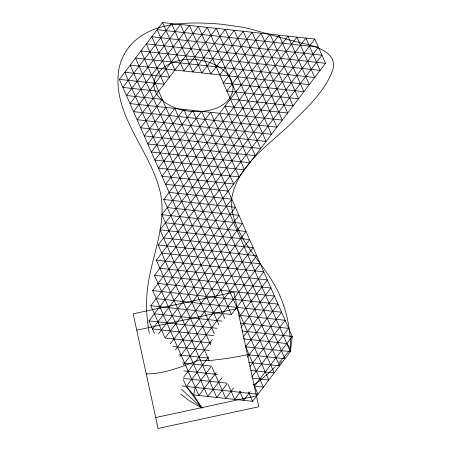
<?xml version="1.0" encoding="UTF-8"?>
<svg xmlns="http://www.w3.org/2000/svg" width="451" height="451" viewBox="0 0 451 451"><rect width="100%" height="100%" fill="white"/><g stroke="black" fill="none" stroke-linecap="round" stroke-linejoin="round"><path stroke-width="0.68" d="M219.586 113.297L244.47 169.813L154.907 160.094L192.718 110.382L292.248 336.435L290.405 351.605L252.588 401.322L193.586 394.924L186.336 386.445L183.326 379.618M232.096 93.363L231.053 95.888A21.389 20.385 0.3 0 1 229.333 98.707C223.38 106.673 213.261 110.129 203.711 111.217M224.632 318.457L119.357 79.365L162.574 22.55L314.837 39.062L325.504 63.287L152.635 290.54L198.846 395.493L216.3 372.549M165.85 107.468L144.241 135.875L260.678 148.503L207.359 27.41L137.132 119.729L271.479 134.302L225.269 29.349L192.859 71.963L171.532 23.52L122.914 87.438L158.741 91.322M219.727 74.877L252.143 32.263L287.687 112.998L224.993 106.194L249.877 162.71L151.35 152.021L183.76 109.413L290.405 351.605L245.62 346.751L278.03 304.137L152.635 290.54M218.955 324.934L163.719 199.489L287.969 36.148L309.296 84.591L130.164 65.158L268.796 380.013L252.261 378.22M214.372 333.898L161.875 214.665L296.927 37.123L314.697 77.487L135.565 58.061L274.197 372.915L250.773 370.372M210.611 344.727L160.026 229.841L305.879 38.093L320.103 70.384L140.966 50.957L279.597 365.812L248.597 362.446M209.038 360.524L158.177 245.017L314.837 39.062M227.152 383.778L216.762 397.432L156.334 260.188L318.395 47.135L157.173 29.653L174.943 70.018M221.931 377.887L207.804 396.463L154.484 275.364L321.946 55.208L151.773 36.751L169.542 77.121L124.758 72.261L231.402 314.46L263.812 271.846L156.334 260.188M164.733 337.387L150.792 305.716L231.82 199.19L169.125 192.391M154.411 333.312L148.943 320.892L235.377 207.263L163.719 199.489M158.543 333.757L242.486 223.408L161.875 214.665M170.224 343.893L249.595 239.554L160.026 229.841M175.445 349.784L253.146 247.627L163.583 237.914M179.825 356.764L256.704 255.7L158.177 245.017M183.382 364.836L260.255 263.773L161.734 253.09M183.613 377.278L212.286 339.586M208.774 356.95L186.336 386.445L201.879 407.958L202.95 407.58M239.109 317.07L267.364 279.919L159.885 268.266M241.003 327.325L270.921 287.992L154.484 275.364M243.309 337.038L274.479 296.065L158.042 283.437M247.509 357.012L281.587 312.216L156.193 298.613M233.612 388.029L225.72 398.408L212.043 367.356M249.82 366.719L285.139 320.289L238.979 315.277M240.907 391.18L234.672 399.377L228.11 384.472M251.714 376.98L288.696 328.362L240.468 323.13M250.282 391.609L243.63 400.347L239.532 391.034M283.673 305.462C288.426 319.562 290.545 334.467 290.653 349.328L279.152 362.519M129.2 46.752C148.452 23.582 181.336 22.009 209.185 23.334A261.123 254.832 -9.7 0 1 222.281 24.331L241.33 27.032A167.862 163.826 -9.7 0 1 252.03 29.4C270.149 34.609 288.257 39.857 306.595 44.271C319.415 47.237 338.966 54.718 332.099 71.608C324.151 92.015 307.266 107.361 292.09 122.475C269.625 144.675 238.308 163.989 231.921 197.267A44.959 43.877 -9.7 0 0 231.51 202.623C232.135 232.846 255.818 255.091 271.04 279.107A129.437 126.319 -9.7 0 1 283.718 305.445M275.228 366.697L267.883 373.845L261.394 379.252M136.743 330.205L237.446 308.546L258.801 406.785L158.092 428.45L133.186 313.834L233.889 292.169L237.446 308.546M155.719 417.536L256.427 395.871M247.357 354.666L244.245 355.326A79.314 17.285 -12.3 0 1 227.186 358.398L212.218 360.293L203.175 360.58A12.859 2.802 -12.3 0 1 202.076 360.377L200.238 359.932A1.86 0.406 -12.3 0 0 199.359 360.028C182.148 366.297 165.032 374.059 146.231 373.868M197.51 111.583L194.42 111.527M325.504 63.287L146.366 43.854L164.141 84.219L119.357 79.365M230.393 99.096L293.088 105.895L261.101 33.233L223.284 82.95L303.895 91.688L279.011 35.178L165.568 184.318L228.268 191.117M167.276 207.561L238.929 215.336L152.494 328.965L213.813 335.612M165.427 222.738L246.037 231.481L165.01 338.008L211.169 343.014M150.792 305.716L231.402 314.46M154.343 313.789L221.864 321.112M148.943 320.892L217.151 328.289M241.956 330.978L292.248 336.435L254.437 386.146L263.39 387.116L245.073 345.511M243.444 338.825L286.847 343.532L290.653 349.328M172.699 346.531L209.213 350.489M247.109 354.599L284.998 358.708L174.808 108.443L147.793 143.948L255.277 155.606L198.401 26.434L133.575 111.656L276.886 127.199L234.227 30.324L201.817 72.932L180.49 24.495L126.466 95.511L162.292 99.395L140.684 127.802L266.079 141.405L216.317 28.379L183.901 70.987L162.574 22.55M179.008 354.903L207.945 358.038M182.565 362.976L211.496 366.111L195.294 387.42L193.586 394.924L201.879 407.958L189.268 400.702L180.631 394.061M184.047 370.823L217.81 374.488M183.472 378.451L226.876 383.158M182.204 386L257.989 394.219L253.614 384.28M198.339 59.814C183.54 57.773 166.109 61.46 157.14 74.381C145.025 93.098 169.142 108.663 185.282 110.484M205.453 61.246C215.477 64.003 225.647 69.493 230.737 78.942A24.253 22.928 -23.1 0 1 231.786 81.332L232.767 85.064L232.981 87.951A19.399 18.384 -9.1 0 1 232.056 93.351M181.465 389.224L201.879 407.958M248.484 392.004L252.588 401.322M203.728 111.363A52.835 46.464 -7.9 0 1 197.504 111.73M194.415 111.617A57.976 49.931 -7.2 0 1 185.254 110.568M198.31 59.949A56.02 51.318 -15.8 0 1 205.408 61.37M261.58 379.325A38.25 13.727 -32.2 0 1 253.975 384.624M281.661 361.567A112 27.15 -36 0 1 277.737 365.84M124.211 54.295A50.506 49.272 -10.2 0 1 129.206 46.757M124.194 54.283A52.959 51.696 -9.4 0 0 121.296 60.643L120.383 63.275A58.636 57.221 -9.8 0 0 118.917 68.879C111.267 115.546 151.818 150.843 160.674 194.28A78.406 76.518 -9.7 0 1 161.712 201.326C164.677 234.379 148.058 265.149 146.738 297.852A150.955 147.314 -10 0 0 147.652 322.285M149.388 333.407A159.801 155.95 -9.5 0 1 147.635 322.29M189.443 25.465L130.023 103.583L282.287 120.096L243.185 31.294L210.775 73.902L189.443 25.465M201.676 111.358L158.459 168.167L239.069 176.91L210.634 112.327L162.016 176.24L233.669 184.014L201.676 111.358M270.053 34.208L226.836 91.023L298.494 98.792L270.053 34.208"/></g></svg>
